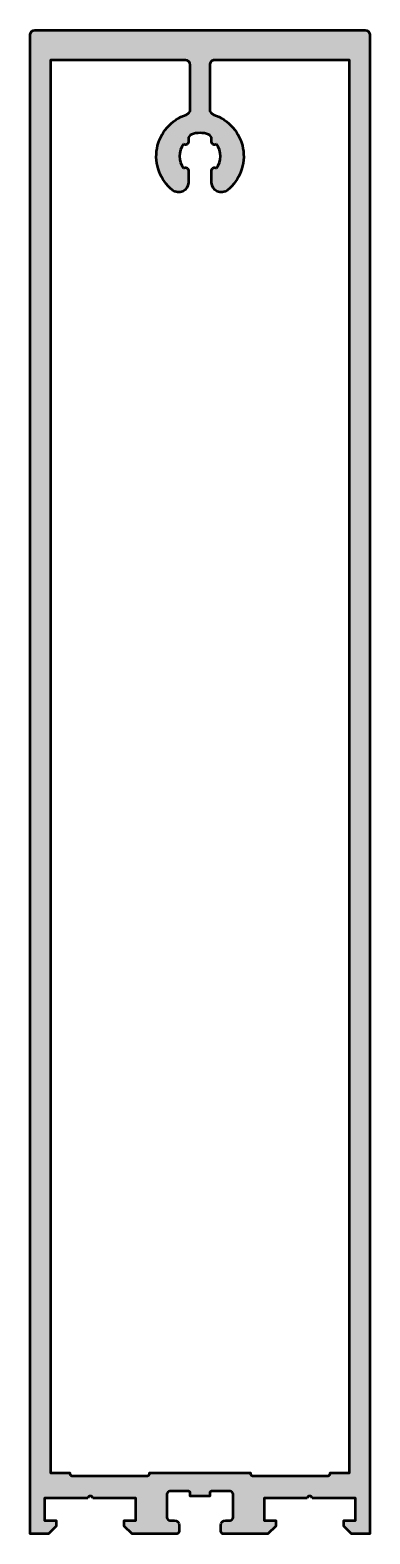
# Model space of a CAD drawing. Extents: x -18 to 18, y -6 to 149.
import ezdxf

# ---------------------------------------------------------------- set-up
doc = ezdxf.new("R2010")
doc.units = 0
doc.layers.add('0S-Alu contour', color=7, linetype='Continuous', lineweight=50)
doc.layers.add('0S-Alu hatch', color=252, linetype='Continuous', lineweight=25)

# ---------------------------------------------------------------- blocks, each defined once
blk = doc.blocks.new('477840__5E004F79_5B22_4A14_A2B9_F79C51D0A8CE_')
at = {"layer": '0S-Alu hatch'}
h = blk.add_hatch(color=256, dxfattribs=at)
edge = h.paths.add_edge_path()
edge.add_line((-17.00000000000004, 149), (16.99999999999998, 149))
edge.add_ellipse((16.99999999999998, 148.4999999999999), major_axis=(-0.5000000000000285, 0), ratio=1, start_angle=180, end_angle=270, ccw=False)
edge.add_line((17.50000000000001, 148.4999999999999), (17.5, -6.000000000000028))
edge.add_line((17.5, -6.000000000000028), (15.6, -6.000000000000028))
edge.add_line((15.6, -6.000000000000028), (14.79999999999999, -5.200000000000017))
edge.add_line((14.79999999999999, -5.200000000000017), (14.79999999999999, -4.600000000000022))
edge.add_line((14.79999999999999, -4.600000000000022), (15.99999999999999, -4.600000000000022))
edge.add_line((15.99999999999999, -4.600000000000022), (15.99999999999999, -2.300000000000011))
edge.add_line((15.99999999999999, -2.300000000000011), (11.55, -2.300000000000011))
edge.add_arc((11.29999999999999, -2.356250000000017), 0.2562500000000012, 12.68038349182107, 167.3196165081788)
edge.add_line((11.04999999999999, -2.30000000000001), (6.599999999999999, -2.300000000000011))
edge.add_line((6.599999999999999, -2.300000000000011), (6.599999999999999, -4.600000000000022))
edge.add_line((6.599999999999999, -4.600000000000022), (7.799999999999997, -4.600000000000022))
edge.add_line((7.799999999999997, -4.600000000000022), (7.799999999999997, -5.200000000000017))
edge.add_line((7.799999999999997, -5.200000000000017), (6.999999999999996, -6.000000000000028))
edge.add_line((6.999999999999996, -6.000000000000028), (2.44999999999999, -6.000000000000028))
edge.add_ellipse((2.449999999999995, -5.700000000000017), major_axis=(-0.3000000000000114, 0), ratio=1, start_angle=0, end_angle=89.99999999999898, ccw=False)
edge.add_line((2.149999999999984, -5.700000000000017), (2.149999999999989, -5.100000000000022))
edge.add_ellipse((2.649999999999989, -5.100000000000022), major_axis=(-0.5, 0), ratio=1, start_angle=270, end_angle=360, ccw=False)
edge.add_line((2.649999999999989, -4.600000000000022), (3.09999999999999, -4.600000000000022))
edge.add_arc((3.099999999999983, -4.300000000000011), 0.3000000000000114, 270.0000000000013, 360)
edge.add_line((3.399999999999995, -4.300000000000011), (3.399999999999989, -1.900000000000005))
edge.add_arc((3.099999999999997, -1.900000000000005), 0.2999999999999918, 0, 90)
edge.add_line((3.099999999999997, -1.600000000000013), (1.199999999999988, -1.600000000000022))
edge.add_arc((1.199999999999981, -1.800000000000011), 0.1999999999999886, 89.99999999999797, 180)
edge.add_line((0.9999999999999928, -1.800000000000011), (0.9999999999999893, -2.100000000000022))
edge.add_line((0.9999999999999893, -2.100000000000022), (-1.00000000000001, -2.100000000000022))
edge.add_line((-1.00000000000001, -2.100000000000022), (-1.00000000000001, -1.800000000000011))
edge.add_arc((-1.200000000000002, -1.800000000000011), 0.1999999999999922, 0, 90)
edge.add_line((-1.200000000000002, -1.600000000000019), (-3.100000000000012, -1.600000000000022))
edge.add_arc((-3.100000000000022, -1.900000000000005), 0.2999999999999829, 89.99999999999797, 180)
edge.add_line((-3.400000000000005, -1.900000000000005), (-3.400000000000012, -4.300000000000011))
edge.add_arc((-3.100000000000008, -4.300000000000011), 0.3000000000000043, 180, 270)
edge.add_line((-3.100000000000008, -4.600000000000015), (-2.650000000000012, -4.600000000000022))
edge.add_ellipse((-2.650000000000012, -5.100000000000022), major_axis=(-0.5, 0), ratio=1, start_angle=180, end_angle=270, ccw=False)
edge.add_line((-2.150000000000012, -5.100000000000022), (-2.150000000000012, -5.700000000000017))
edge.add_ellipse((-2.450000000000017, -5.700000000000017), major_axis=(-0.3000000000000043, 0), ratio=1, start_angle=90, end_angle=180, ccw=False)
edge.add_line((-2.450000000000017, -6.000000000000021), (-7.000000000000021, -6.000000000000028))
edge.add_line((-7.000000000000021, -6.000000000000028), (-7.800000000000022, -5.200000000000017))
edge.add_line((-7.800000000000022, -5.200000000000017), (-7.800000000000022, -4.600000000000022))
edge.add_line((-7.800000000000022, -4.600000000000022), (-6.600000000000026, -4.600000000000022))
edge.add_line((-6.600000000000026, -4.600000000000022), (-6.600000000000026, -2.300000000000039))
edge.add_line((-6.600000000000026, -2.300000000000039), (-11.05000000000002, -2.300000000000039))
edge.add_arc((-11.30000000000002, -2.356250000000045), 0.2562500000000012, 12.68038349182107, 167.3196165081788)
edge.add_line((-11.55000000000002, -2.300000000000039), (-16.00000000000002, -2.300000000000039))
edge.add_line((-16.00000000000002, -2.300000000000039), (-16.00000000000002, -4.600000000000022))
edge.add_line((-16.00000000000002, -4.600000000000022), (-14.80000000000002, -4.600000000000022))
edge.add_line((-14.80000000000002, -4.600000000000022), (-14.80000000000002, -5.200000000000017))
edge.add_line((-14.80000000000002, -5.200000000000017), (-15.60000000000002, -6.000000000000028))
edge.add_line((-15.60000000000002, -6.000000000000028), (-17.50000000000003, -6.000000000000028))
edge.add_line((-17.50000000000003, -6.000000000000028), (-17.50000000000006, 148.4999999999999))
edge.add_ellipse((-17.00000000000004, 148.4999999999999), major_axis=(-0.5000000000000142, 0), ratio=1, start_angle=270, end_angle=360, ccw=False)
edge = h.paths.add_edge_path()
edge.add_arc((-1.500000000000014, 145.3999999999999), 0.5, 0, 89.99999999999959)
edge.add_line((-1.50000000000001, 145.9), (-15.40000000000009, 145.9))
edge.add_line((-15.40000000000009, 145.9), (-15.40000000000002, 0.2999999999999545))
edge.add_line((-15.40000000000002, 0.2999999999999545), (-13.40000000000002, 0.2999999999999829))
edge.add_line((-13.40000000000002, 0.2999999999999829), (-13.40000000000002, 0.1999999999999602))
edge.add_arc((-13.20000000000001, 0.1999999999999886), 0.2000000000000064, 180, 270)
edge.add_line((-13.20000000000001, -1.78e-14), (-5.400000000000005, -2.84e-14))
edge.add_arc((-5.399999999999998, 0.1999999999999602), 0.1999999999999886, 269.999999999998, 360)
edge.add_line((-5.200000000000009, 0.1999999999999602), (-5.200000000000006, 0.2999999999999829))
edge.add_line((-5.200000000000006, 0.2999999999999829), (5.199999999999985, 0.2999999999999829))
edge.add_line((5.199999999999985, 0.2999999999999829), (5.199999999999985, 0.1999999999999886))
edge.add_arc((5.399999999999995, 0.1999999999999602), 0.2000000000000099, 180, 270)
edge.add_line((5.399999999999995, -4.97e-14), (13.2, -2.84e-14))
edge.add_arc((13.19999999999999, 0.1999999999999886), 0.200000000000017, 270.000000000001, 360)
edge.add_line((13.40000000000001, 0.1999999999999886), (13.4, 0.2999999999999829))
edge.add_line((13.4, 0.2999999999999829), (15.40000000000001, 0.2999999999999829))
edge.add_line((15.40000000000001, 0.2999999999999829), (15.40000000000006, 145.9))
edge.add_line((15.40000000000006, 145.9), (1.499999999999989, 145.9))
edge.add_arc((1.499999999999985, 145.3999999999999), 0.5, 89.99999999999959, 180)
edge.add_line((0.9999999999999857, 145.3999999999999), (0.9999999999999928, 140.8425200051213))
edge.add_arc((1.599999999999996, 140.8425200051213), 0.6000000000000032, 180, 251.7161100595929)
edge.add_ellipse((-1.07e-14, 135.9999999999999), major_axis=(-4.499999999999996, 0), ratio=1, start_angle=128.9448035940957, end_angle=251.7161100595926, ccw=False)
edge.add_ellipse((2.199999999999993, 133.2778684822367), major_axis=(-1.000000000000005, 0), ratio=1, start_angle=0, end_angle=128.9448035940953, ccw=False)
edge.add_line((1.199999999999988, 133.2778684822367), (1.199999999999999, 134.5303061543301))
edge.add_ellipse((1.500000000000031, 134.5303061543301), major_axis=(-0.3000000000000368, 0), ratio=1, start_angle=229.6807351609693, end_angle=360, ccw=False)
edge.add_arc((0, 136), 2.099999999999987, 323.776778919113, 396.223221080888)
edge.add_ellipse((1.499999999999989, 137.4696938456699), major_axis=(-0.3000000000000007, 0), ratio=1, start_angle=0, end_angle=130.3192648390408, ccw=False)
edge.add_line((1.199999999999988, 137.4696938456699), (1.199999999999988, 137.7663521732656))
edge.add_arc((0.6999999999999851, 137.7663521732656), 0.5000000000000036, 0, 68.38172757784103)
edge.add_arc((2.84e-14, 136), 2.399999999999993, 68.38172757784268, 111.6182724221592)
edge.add_arc((-0.70000000000001, 137.7663521732656), 0.4999999999999749, 111.6182724221593, 180)
edge.add_line((-1.199999999999984, 137.7663521732656), (-1.200000000000009, 137.4696938456699))
edge.add_ellipse((-1.500000000000014, 137.4696938456699), major_axis=(-0.3000000000000027, 0), ratio=1, start_angle=49.68073516096018, end_angle=180, ccw=False)
edge.add_arc((-2.49e-14, 135.9999999999999), 2.099999999999991, 143.7767789191112, 216.223221080888)
edge.add_ellipse((-1.500000000000014, 134.5303061543301), major_axis=(-0.3000000000000007, 0), ratio=1, start_angle=180, end_angle=310.31926483904164, ccw=False)
edge.add_line((-1.200000000000013, 134.5303061543301), (-1.200000000000009, 133.2778684822367))
edge.add_ellipse((-2.200000000000017, 133.2778684822367), major_axis=(-1.000000000000008, 0), ratio=1, start_angle=51.05519640590512, end_angle=180, ccw=False)
edge.add_ellipse((-7.1e-15, 135.9999999999999), major_axis=(-4.500000000000011, 0), ratio=1, start_angle=-71.7161100595925, end_angle=51.05519640590421, ccw=False)
edge.add_arc((-1.600000000000001, 140.8425200051213), 0.5999999999999999, 288.2838899404064, 360)
edge.add_line((-1.000000000000001, 140.8425200051213), (-1.000000000000014, 145.3999999999999))
at = {"layer": '0S-Alu contour', "color": 7}
for points in [[(-17.00000000000004, 149), (16.99999999999998, 149)], [(-11.55000000000002, -2.300000000000039), (-16.00000000000002, -2.300000000000039), (-16.00000000000002, -4.600000000000022), (-14.80000000000002, -4.600000000000022), (-14.80000000000002, -5.200000000000017), (-15.60000000000002, -6.000000000000028), (-17.50000000000003, -6.000000000000028), (-17.50000000000006, 148.4999999999999)], [(17.50000000000001, 148.4999999999999), (17.5, -6.000000000000028), (15.6, -6.000000000000028), (14.79999999999999, -5.200000000000017), (14.79999999999999, -4.600000000000022), (15.99999999999999, -4.600000000000022), (15.99999999999999, -2.300000000000011), (11.55, -2.300000000000011)], [(-1.50000000000001, 145.9), (-15.40000000000009, 145.9), (-15.40000000000002, 0.2999999999999545), (-13.40000000000002, 0.2999999999999829), (-13.40000000000002, 0.1999999999999602)], [(13.40000000000001, 0.1999999999999886), (13.4, 0.2999999999999829), (15.40000000000001, 0.2999999999999829), (15.40000000000006, 145.9), (1.499999999999989, 145.9)], [(-1.000000000000001, 140.8425200051213), (-1.000000000000014, 145.3999999999999)], [(0.9999999999999857, 145.3999999999999), (0.9999999999999928, 140.8425200051213)], [(-1.199999999999984, 137.7663521732656), (-1.200000000000009, 137.4696938456699)], [(1.199999999999988, 137.4696938456699), (1.199999999999988, 137.7663521732656)], [(-1.200000000000013, 134.5303061543301), (-1.200000000000009, 133.2778684822367)], [(1.199999999999988, 133.2778684822367), (1.199999999999999, 134.5303061543301)], [(-5.200000000000009, 0.1999999999999602), (-5.200000000000006, 0.2999999999999829), (5.199999999999985, 0.2999999999999829), (5.199999999999985, 0.1999999999999886)], [(-13.20000000000001, -1.78e-14), (-5.400000000000005, -2.84e-14)], [(5.399999999999995, -4.97e-14), (13.2, -2.84e-14)], [(-2.450000000000017, -6.000000000000021), (-7.000000000000021, -6.000000000000028), (-7.800000000000022, -5.200000000000017), (-7.800000000000022, -4.600000000000022), (-6.600000000000026, -4.600000000000022), (-6.600000000000026, -2.300000000000039), (-11.05000000000002, -2.300000000000039)], [(-3.400000000000005, -1.900000000000005), (-3.400000000000012, -4.300000000000011)], [(-1.200000000000002, -1.600000000000019), (-3.100000000000012, -1.600000000000022)], [(0.9999999999999928, -1.800000000000011), (0.9999999999999893, -2.100000000000022), (-1.00000000000001, -2.100000000000022), (-1.00000000000001, -1.800000000000011)], [(3.099999999999997, -1.600000000000013), (1.199999999999988, -1.600000000000022)], [(11.04999999999999, -2.30000000000001), (6.599999999999999, -2.300000000000011), (6.599999999999999, -4.600000000000022), (7.799999999999997, -4.600000000000022), (7.799999999999997, -5.200000000000017), (6.999999999999996, -6.000000000000028), (2.44999999999999, -6.000000000000028)], [(3.399999999999995, -4.300000000000011), (3.399999999999989, -1.900000000000005)], [(-3.100000000000008, -4.600000000000015), (-2.650000000000012, -4.600000000000022)], [(2.649999999999989, -4.600000000000022), (3.09999999999999, -4.600000000000022)], [(-2.150000000000012, -5.100000000000022), (-2.150000000000012, -5.700000000000017)], [(2.149999999999984, -5.700000000000017), (2.149999999999989, -5.100000000000022)]]:
    blk.add_lwpolyline(points, dxfattribs=at)
at = {"layer": '0S-Alu contour', "color": 7, "extrusion": (0, 0, -1)}
for centre, radius, start, end in [((17.00000000000004, 148.4999999999999), 0.5000000000000142, 0, 90), ((-16.99999999999998, 148.4999999999999), 0.5000000000000285, 90, 180), ((7.1e-15, 135.9999999999999), 4.500000000000011, 308.9448035940958, 71.71611005959261), ((1.07e-14, 135.9999999999999), 4.499999999999996, 108.2838899404074, 231.0551964059043), ((1.500000000000014, 137.4696938456699), 0.3000000000000027, 180, 310.3192648390398), ((-1.499999999999989, 137.4696938456699), 0.3000000000000007, 229.6807351609593, 0), ((1.500000000000014, 134.5303061543301), 0.3000000000000007, 49.68073516095836, 180), ((-1.500000000000031, 134.5303061543301), 0.3000000000000368, 0, 130.3192648390307), ((2.200000000000017, 133.2778684822367), 1.000000000000008, 180, 308.9448035940949), ((-2.199999999999993, 133.2778684822367), 1.000000000000005, 231.0551964059047, 0), ((2.650000000000012, -5.100000000000022), 0.5, 90, 180), ((-2.649999999999989, -5.100000000000022), 0.5, 0, 90), ((2.450000000000017, -5.700000000000017), 0.3000000000000043, 180, 270), ((-2.449999999999995, -5.700000000000017), 0.3000000000000114, 270.000000000001, 0)]:
    blk.add_arc(centre, radius, start, end, dxfattribs=at)
at = {"layer": '0S-Alu contour', "color": 7}
for centre, radius, start, end in [((-1.500000000000014, 145.3999999999999), 0.5, 0, 89.99999999999959), ((1.499999999999985, 145.3999999999999), 0.5, 89.99999999999959, 180), ((-1.600000000000001, 140.8425200051213), 0.5999999999999999, 288.2838899404064, 0), ((1.599999999999996, 140.8425200051213), 0.6000000000000032, 180, 251.7161100595929), ((-0.70000000000001, 137.7663521732656), 0.4999999999999749, 111.6182724221593, 180), ((2.84e-14, 136), 2.399999999999993, 68.38172757784268, 111.6182724221592), ((0.6999999999999851, 137.7663521732656), 0.5000000000000036, 0, 68.38172757784103), ((-2.49e-14, 135.9999999999999), 2.099999999999991, 143.7767789191112, 216.223221080888), ((0, 136), 2.099999999999987, 323.776778919113, 36.22322108088802), ((-13.20000000000001, 0.1999999999999886), 0.2000000000000064, 180, 270), ((-5.399999999999998, 0.1999999999999602), 0.1999999999999886, 269.999999999998, 0), ((5.399999999999995, 0.1999999999999602), 0.2000000000000099, 180, 270), ((13.19999999999999, 0.1999999999999886), 0.200000000000017, 270.000000000001, 0), ((-11.30000000000002, -2.356250000000045), 0.2562500000000012, 12.68038349182107, 167.3196165081788), ((-3.100000000000022, -1.900000000000005), 0.2999999999999829, 89.99999999999797, 180), ((-1.200000000000002, -1.800000000000011), 0.1999999999999922, 0, 90), ((1.199999999999981, -1.800000000000011), 0.1999999999999886, 89.99999999999797, 180), ((3.099999999999997, -1.900000000000005), 0.2999999999999918, 0, 90), ((11.29999999999999, -2.356250000000017), 0.2562500000000012, 12.68038349182107, 167.3196165081788), ((-3.100000000000008, -4.300000000000011), 0.3000000000000043, 180, 270), ((3.099999999999983, -4.300000000000011), 0.3000000000000114, 270.0000000000013, 0)]:
    blk.add_arc(centre, radius, start, end, dxfattribs=at)
blk = doc.blocks.new('477840__C57E72B9_B762_40D0_9918_1430DAFF9B49_')
at = {"layer": '0S-Alu contour', "color": 7}
blk.add_blockref('477840__5E004F79_5B22_4A14_A2B9_F79C51D0A8CE_', (0, 0), dxfattribs=at)

msp = doc.modelspace()

# ---------------------------------------------------------------- block references
at = {"layer": '0S-Alu contour', "color": 7}
msp.add_blockref('477840__C57E72B9_B762_40D0_9918_1430DAFF9B49_', (0, 0), dxfattribs=at)

doc.saveas('drawing.dxf')
